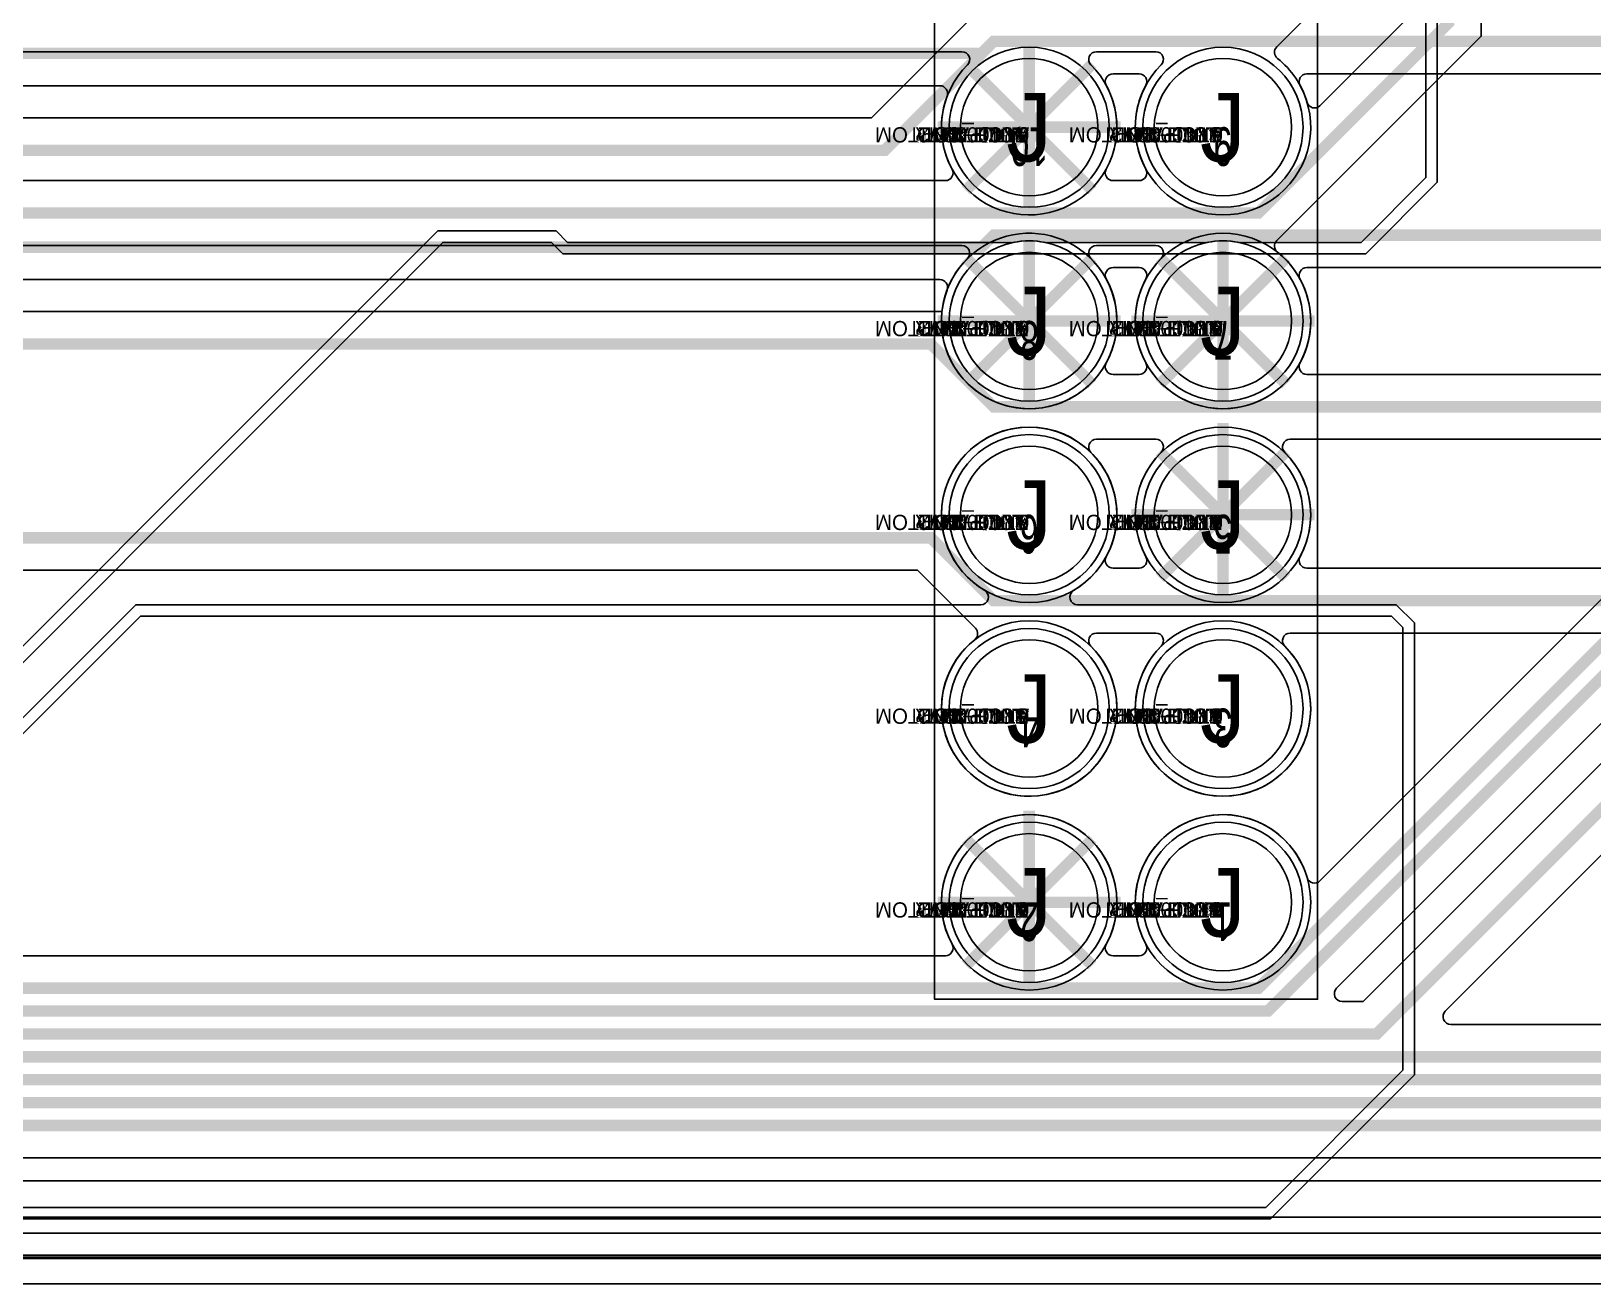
# Model space of a CAD drawing. Extents: x 0 to 323, y 0 to 320.
# Drawn here: x 146.92 to 167.39, y 0 to 16.42 of the extents above; entities that cross this region are included whole.
import ezdxf
from ezdxf.enums import TextEntityAlignment as Align

# ---------------------------------------------------------------- set-up
doc = ezdxf.new("R2010")
doc.units = 0
doc.header["$MEASUREMENT"] = 0
doc.layers.get('0').update_dxf_attribs({"linetype": 'CONTINUOUS'})
for name, color, linetype in [('BOARD_GEOMETRY_OUTLINE', 1, 'CONTINUOUS'), ('CDN_FIGURES', 7, 'CONTINUOUS'), ('ETCH_BOTTOM', 7, 'CONTINUOUS'), ('ETCH_GND', 3, 'CONTINUOUS'), ('ETCH_INT1', 4, 'CONTINUOUS'), ('ETCH_INT2', 5, 'CONTINUOUS'), ('ETCH_PWR', 6, 'CONTINUOUS'), ('ETCH_TOP', 2, 'CONTINUOUS'), ('MANUFACTURING_NCLEGEND-1-6', 8, 'CONTINUOUS'), ('PACKAGE_GEOMETRY_ASSEMBLY_TOP', 11, 'CONTINUOUS'), ('PACKAGE_GEOMETRY_PIN_NUMBER', 9, 'CONTINUOUS')]:
    doc.layers.add(name, color=color, linetype=linetype)

# ---------------------------------------------------------------- blocks, each defined once
blk = doc.blocks.new('PAD_INFO')
for tag in ['SHAPE_TYPE', 'PAD_HEIGHT', 'PAD_LAYER', 'PAD_TYPE', 'PAD_WIDTH']:
    blk.add_attdef(tag, (0, 0), '', height=0.2)
at = {"flags": 2}
blk.add_attdef('CDN_TYPE', (0, 0), '', height=0.2, dxfattribs=at)
blk = doc.blocks.new('DRILL_INFO')
at = {"flags": 2}
blk.add_attdef('CDN_TYPE', (0, 0), '', height=0.2, dxfattribs=at)
for tag in ['FSHAPE', 'FCHAR', 'DRILL_HEIGHT', 'DIAMETER', 'PLATED', 'DRILL_WIDTH']:
    blk.add_attdef(tag, (0, 0), '', height=0.2)
blk = doc.blocks.new('CR1800X1200TH')
at = {"layer": 'ETCH_BOTTOM'}
blk.add_circle((0, 0), 0.9, dxfattribs=at)
at = {"layer": 'ETCH_GND'}
blk.add_circle((0, 0), 0.9, dxfattribs=at)
at = {"layer": 'ETCH_INT1'}
blk.add_circle((0, 0), 0.9, dxfattribs=at)
at = {"layer": 'ETCH_INT2'}
blk.add_circle((0, 0), 0.9, dxfattribs=at)
at = {"layer": 'ETCH_PWR'}
blk.add_circle((0, 0), 0.9, dxfattribs=at)
at = {"layer": 'ETCH_TOP'}
blk.add_circle((0, 0), 0.9, dxfattribs=at)
ref = blk.add_blockref('PAD_INFO', (0, 0))
ref.add_attrib('PAD_LAYER', 'ETCH_TOP', (0, 0), dxfattribs={"height": 0.2})
ref.add_attrib('SHAPE_TYPE', 'NULL', (0, 0), dxfattribs={"height": 0.2})
ref.add_attrib('PAD_TYPE', 'ANTIPAD', (0, 0), dxfattribs={"height": 0.2})
ref.add_attrib('PAD_WIDTH', '0.000000', (0, 0), dxfattribs={"height": 0.2})
ref.add_attrib('PAD_HEIGHT', '0.000000', (0, 0), dxfattribs={"height": 0.2})
ref = blk.add_blockref('PAD_INFO', (0, 0))
ref.add_attrib('PAD_LAYER', 'ETCH_GND', (0, 0), dxfattribs={"height": 0.2})
ref.add_attrib('SHAPE_TYPE', 'NULL', (0, 0), dxfattribs={"height": 0.2})
ref.add_attrib('PAD_TYPE', 'ANTIPAD', (0, 0), dxfattribs={"height": 0.2})
ref.add_attrib('PAD_WIDTH', '0.000000', (0, 0), dxfattribs={"height": 0.2})
ref.add_attrib('PAD_HEIGHT', '0.000000', (0, 0), dxfattribs={"height": 0.2})
ref = blk.add_blockref('PAD_INFO', (0, 0))
ref.add_attrib('PAD_LAYER', 'ETCH_INT1', (0, 0), dxfattribs={"height": 0.2})
ref.add_attrib('SHAPE_TYPE', 'NULL', (0, 0), dxfattribs={"height": 0.2})
ref.add_attrib('PAD_TYPE', 'ANTIPAD', (0, 0), dxfattribs={"height": 0.2})
ref.add_attrib('PAD_WIDTH', '0.000000', (0, 0), dxfattribs={"height": 0.2})
ref.add_attrib('PAD_HEIGHT', '0.000000', (0, 0), dxfattribs={"height": 0.2})
ref = blk.add_blockref('PAD_INFO', (0, 0))
ref.add_attrib('PAD_LAYER', 'ETCH_INT2', (0, 0), dxfattribs={"height": 0.2})
ref.add_attrib('SHAPE_TYPE', 'NULL', (0, 0), dxfattribs={"height": 0.2})
ref.add_attrib('PAD_TYPE', 'ANTIPAD', (0, 0), dxfattribs={"height": 0.2})
ref.add_attrib('PAD_WIDTH', '0.000000', (0, 0), dxfattribs={"height": 0.2})
ref.add_attrib('PAD_HEIGHT', '0.000000', (0, 0), dxfattribs={"height": 0.2})
ref = blk.add_blockref('PAD_INFO', (0, 0))
ref.add_attrib('PAD_LAYER', 'ETCH_PWR', (0, 0), dxfattribs={"height": 0.2})
ref.add_attrib('SHAPE_TYPE', 'NULL', (0, 0), dxfattribs={"height": 0.2})
ref.add_attrib('PAD_TYPE', 'ANTIPAD', (0, 0), dxfattribs={"height": 0.2})
ref.add_attrib('PAD_WIDTH', '0.000000', (0, 0), dxfattribs={"height": 0.2})
ref.add_attrib('PAD_HEIGHT', '0.000000', (0, 0), dxfattribs={"height": 0.2})
ref = blk.add_blockref('PAD_INFO', (0, 0))
ref.add_attrib('PAD_LAYER', 'ETCH_BOTTOM', (0, 0), dxfattribs={"height": 0.2})
ref.add_attrib('SHAPE_TYPE', 'NULL', (0, 0), dxfattribs={"height": 0.2})
ref.add_attrib('PAD_TYPE', 'ANTIPAD', (0, 0), dxfattribs={"height": 0.2})
ref.add_attrib('PAD_WIDTH', '0.000000', (0, 0), dxfattribs={"height": 0.2})
ref.add_attrib('PAD_HEIGHT', '0.000000', (0, 0), dxfattribs={"height": 0.2})
ref = blk.add_blockref('DRILL_INFO', (0, 0))
ref.add_attrib('DIAMETER', '1.200000', (0, 0), dxfattribs={"height": 0.2})
ref.add_attrib('PLATED', 'PLATED', (0, 0), dxfattribs={"height": 0.2})
ref.add_attrib('FSHAPE', 'CIRCLE', (0, 0), dxfattribs={"height": 0.2})
ref.add_attrib('FCHAR', 'J', (0, 0), dxfattribs={"height": 0.2})
ref.add_attrib('DRILL_WIDTH', '1.800000', (0, 0), dxfattribs={"height": 0.2})
ref.add_attrib('DRILL_HEIGHT', '1.800000', (0, 0), dxfattribs={"height": 0.2})
ref = blk.add_blockref('PAD_INFO', (0, 0))
ref.add_attrib('PAD_LAYER', 'ETCH_TOP', (0, 0), dxfattribs={"height": 0.2})
ref.add_attrib('SHAPE_TYPE', 'NULL', (0, 0), dxfattribs={"height": 0.2})
ref.add_attrib('PAD_TYPE', 'THERMAL', (0, 0), dxfattribs={"height": 0.2})
ref.add_attrib('PAD_WIDTH', '0.000000', (0, 0), dxfattribs={"height": 0.2})
ref.add_attrib('PAD_HEIGHT', '0.000000', (0, 0), dxfattribs={"height": 0.2})
ref = blk.add_blockref('PAD_INFO', (0, 0))
ref.add_attrib('PAD_LAYER', 'ETCH_GND', (0, 0), dxfattribs={"height": 0.2})
ref.add_attrib('SHAPE_TYPE', 'NULL', (0, 0), dxfattribs={"height": 0.2})
ref.add_attrib('PAD_TYPE', 'THERMAL', (0, 0), dxfattribs={"height": 0.2})
ref.add_attrib('PAD_WIDTH', '0.000000', (0, 0), dxfattribs={"height": 0.2})
ref.add_attrib('PAD_HEIGHT', '0.000000', (0, 0), dxfattribs={"height": 0.2})
ref = blk.add_blockref('PAD_INFO', (0, 0))
ref.add_attrib('PAD_LAYER', 'ETCH_INT1', (0, 0), dxfattribs={"height": 0.2})
ref.add_attrib('SHAPE_TYPE', 'NULL', (0, 0), dxfattribs={"height": 0.2})
ref.add_attrib('PAD_TYPE', 'THERMAL', (0, 0), dxfattribs={"height": 0.2})
ref.add_attrib('PAD_WIDTH', '0.000000', (0, 0), dxfattribs={"height": 0.2})
ref.add_attrib('PAD_HEIGHT', '0.000000', (0, 0), dxfattribs={"height": 0.2})
ref = blk.add_blockref('PAD_INFO', (0, 0))
ref.add_attrib('PAD_LAYER', 'ETCH_INT2', (0, 0), dxfattribs={"height": 0.2})
ref.add_attrib('SHAPE_TYPE', 'NULL', (0, 0), dxfattribs={"height": 0.2})
ref.add_attrib('PAD_TYPE', 'THERMAL', (0, 0), dxfattribs={"height": 0.2})
ref.add_attrib('PAD_WIDTH', '0.000000', (0, 0), dxfattribs={"height": 0.2})
ref.add_attrib('PAD_HEIGHT', '0.000000', (0, 0), dxfattribs={"height": 0.2})
ref = blk.add_blockref('PAD_INFO', (0, 0))
ref.add_attrib('PAD_LAYER', 'ETCH_PWR', (0, 0), dxfattribs={"height": 0.2})
ref.add_attrib('SHAPE_TYPE', 'NULL', (0, 0), dxfattribs={"height": 0.2})
ref.add_attrib('PAD_TYPE', 'THERMAL', (0, 0), dxfattribs={"height": 0.2})
ref.add_attrib('PAD_WIDTH', '0.000000', (0, 0), dxfattribs={"height": 0.2})
ref.add_attrib('PAD_HEIGHT', '0.000000', (0, 0), dxfattribs={"height": 0.2})
ref = blk.add_blockref('PAD_INFO', (0, 0))
ref.add_attrib('PAD_LAYER', 'ETCH_BOTTOM', (0, 0), dxfattribs={"height": 0.2})
ref.add_attrib('SHAPE_TYPE', 'NULL', (0, 0), dxfattribs={"height": 0.2})
ref.add_attrib('PAD_TYPE', 'THERMAL', (0, 0), dxfattribs={"height": 0.2})
ref.add_attrib('PAD_WIDTH', '0.000000', (0, 0), dxfattribs={"height": 0.2})
ref.add_attrib('PAD_HEIGHT', '0.000000', (0, 0), dxfattribs={"height": 0.2})
ref = blk.add_blockref('PAD_INFO', (0, 0))
ref.add_attrib('PAD_LAYER', 'ETCH_TOP', (0, 0), dxfattribs={"height": 0.2})
ref.add_attrib('SHAPE_TYPE', 'CIRCLE', (0, 0), dxfattribs={"height": 0.2})
ref.add_attrib('PAD_TYPE', 'REGULAR', (0, 0), dxfattribs={"height": 0.2})
ref.add_attrib('PAD_WIDTH', '1.800000', (0, 0), dxfattribs={"height": 0.2})
ref.add_attrib('PAD_HEIGHT', '1.800000', (0, 0), dxfattribs={"height": 0.2})
ref = blk.add_blockref('PAD_INFO', (0, 0))
ref.add_attrib('PAD_LAYER', 'ETCH_GND', (0, 0), dxfattribs={"height": 0.2})
ref.add_attrib('SHAPE_TYPE', 'CIRCLE', (0, 0), dxfattribs={"height": 0.2})
ref.add_attrib('PAD_TYPE', 'REGULAR', (0, 0), dxfattribs={"height": 0.2})
ref.add_attrib('PAD_WIDTH', '1.800000', (0, 0), dxfattribs={"height": 0.2})
ref.add_attrib('PAD_HEIGHT', '1.800000', (0, 0), dxfattribs={"height": 0.2})
ref = blk.add_blockref('PAD_INFO', (0, 0))
ref.add_attrib('PAD_LAYER', 'ETCH_INT1', (0, 0), dxfattribs={"height": 0.2})
ref.add_attrib('SHAPE_TYPE', 'CIRCLE', (0, 0), dxfattribs={"height": 0.2})
ref.add_attrib('PAD_TYPE', 'REGULAR', (0, 0), dxfattribs={"height": 0.2})
ref.add_attrib('PAD_WIDTH', '1.800000', (0, 0), dxfattribs={"height": 0.2})
ref.add_attrib('PAD_HEIGHT', '1.800000', (0, 0), dxfattribs={"height": 0.2})
ref = blk.add_blockref('PAD_INFO', (0, 0))
ref.add_attrib('PAD_LAYER', 'ETCH_INT2', (0, 0), dxfattribs={"height": 0.2})
ref.add_attrib('SHAPE_TYPE', 'CIRCLE', (0, 0), dxfattribs={"height": 0.2})
ref.add_attrib('PAD_TYPE', 'REGULAR', (0, 0), dxfattribs={"height": 0.2})
ref.add_attrib('PAD_WIDTH', '1.800000', (0, 0), dxfattribs={"height": 0.2})
ref.add_attrib('PAD_HEIGHT', '1.800000', (0, 0), dxfattribs={"height": 0.2})
ref = blk.add_blockref('PAD_INFO', (0, 0))
ref.add_attrib('PAD_LAYER', 'ETCH_PWR', (0, 0), dxfattribs={"height": 0.2})
ref.add_attrib('SHAPE_TYPE', 'CIRCLE', (0, 0), dxfattribs={"height": 0.2})
ref.add_attrib('PAD_TYPE', 'REGULAR', (0, 0), dxfattribs={"height": 0.2})
ref.add_attrib('PAD_WIDTH', '1.800000', (0, 0), dxfattribs={"height": 0.2})
ref.add_attrib('PAD_HEIGHT', '1.800000', (0, 0), dxfattribs={"height": 0.2})
ref = blk.add_blockref('PAD_INFO', (0, 0))
ref.add_attrib('PAD_LAYER', 'ETCH_BOTTOM', (0, 0), dxfattribs={"height": 0.2})
ref.add_attrib('SHAPE_TYPE', 'CIRCLE', (0, 0), dxfattribs={"height": 0.2})
ref.add_attrib('PAD_TYPE', 'REGULAR', (0, 0), dxfattribs={"height": 0.2})
ref.add_attrib('PAD_WIDTH', '1.800000', (0, 0), dxfattribs={"height": 0.2})
ref.add_attrib('PAD_HEIGHT', '1.800000', (0, 0), dxfattribs={"height": 0.2})
for tag in ['CDN_TYPE', 'PIN']:
    blk.add_attdef(tag, (0, 0), '', height=0.2)
at = {"flags": 2}
for tag in ['PSTKNAME', 'BBV']:
    blk.add_attdef(tag, (0, 0), '', height=0.2, dxfattribs=at)
blk = doc.blocks.new('F562')
at = {"layer": 'PACKAGE_GEOMETRY_ASSEMBLY_TOP'}
blk.add_lwpolyline([(-1.24, -49.53), (3.78, -49.53), (3.78, 1.27), (-1.24, 1.27)], close=True, dxfattribs=at)
at = {"layer": 'ETCH_TOP'}
ref = blk.add_blockref('CR1800X1200TH', (0, 0), dxfattribs=at)
ref.add_attrib('CDN_TYPE', 'PIN', (0, 0), dxfattribs={"height": 0.2})
ref.add_attrib('PIN', '1', (0, 0), dxfattribs={"height": 0.2})
ref = blk.add_blockref('CR1800X1200TH', (2.54, 0), dxfattribs=at)
ref.add_attrib('CDN_TYPE', 'PIN', (0, 0), dxfattribs={"height": 0.2})
ref.add_attrib('PIN', '2', (0, 0), dxfattribs={"height": 0.2})
ref = blk.add_blockref('CR1800X1200TH', (0, -48.26), dxfattribs=at)
ref.add_attrib('CDN_TYPE', 'PIN', (0, 0), dxfattribs={"height": 0.2})
ref.add_attrib('PIN', '39', (0, 0), dxfattribs={"height": 0.2})
ref = blk.add_blockref('CR1800X1200TH', (0, -45.72), dxfattribs=at)
ref.add_attrib('CDN_TYPE', 'PIN', (0, 0), dxfattribs={"height": 0.2})
ref.add_attrib('PIN', '37', (0, 0), dxfattribs={"height": 0.2})
ref = blk.add_blockref('CR1800X1200TH', (0, -43.18), dxfattribs=at)
ref.add_attrib('CDN_TYPE', 'PIN', (0, 0), dxfattribs={"height": 0.2})
ref.add_attrib('PIN', '35', (0, 0), dxfattribs={"height": 0.2})
ref = blk.add_blockref('CR1800X1200TH', (0, -40.64), dxfattribs=at)
ref.add_attrib('CDN_TYPE', 'PIN', (0, 0), dxfattribs={"height": 0.2})
ref.add_attrib('PIN', '33', (0, 0), dxfattribs={"height": 0.2})
ref = blk.add_blockref('CR1800X1200TH', (0, -38.1), dxfattribs=at)
ref.add_attrib('CDN_TYPE', 'PIN', (0, 0), dxfattribs={"height": 0.2})
ref.add_attrib('PIN', '31', (0, 0), dxfattribs={"height": 0.2})
ref = blk.add_blockref('CR1800X1200TH', (0, -35.56), dxfattribs=at)
ref.add_attrib('CDN_TYPE', 'PIN', (0, 0), dxfattribs={"height": 0.2})
ref.add_attrib('PIN', '29', (0, 0), dxfattribs={"height": 0.2})
ref = blk.add_blockref('CR1800X1200TH', (0, -33.02), dxfattribs=at)
ref.add_attrib('CDN_TYPE', 'PIN', (0, 0), dxfattribs={"height": 0.2})
ref.add_attrib('PIN', '27', (0, 0), dxfattribs={"height": 0.2})
ref = blk.add_blockref('CR1800X1200TH', (0, -30.48), dxfattribs=at)
ref.add_attrib('CDN_TYPE', 'PIN', (0, 0), dxfattribs={"height": 0.2})
ref.add_attrib('PIN', '25', (0, 0), dxfattribs={"height": 0.2})
ref = blk.add_blockref('CR1800X1200TH', (0, -27.94), dxfattribs=at)
ref.add_attrib('CDN_TYPE', 'PIN', (0, 0), dxfattribs={"height": 0.2})
ref.add_attrib('PIN', '23', (0, 0), dxfattribs={"height": 0.2})
ref = blk.add_blockref('CR1800X1200TH', (0, -25.4), dxfattribs=at)
ref.add_attrib('CDN_TYPE', 'PIN', (0, 0), dxfattribs={"height": 0.2})
ref.add_attrib('PIN', '21', (0, 0), dxfattribs={"height": 0.2})
ref = blk.add_blockref('CR1800X1200TH', (0, -22.86), dxfattribs=at)
ref.add_attrib('CDN_TYPE', 'PIN', (0, 0), dxfattribs={"height": 0.2})
ref.add_attrib('PIN', '19', (0, 0), dxfattribs={"height": 0.2})
ref = blk.add_blockref('CR1800X1200TH', (0, -15.24), dxfattribs=at)
ref.add_attrib('CDN_TYPE', 'PIN', (0, 0), dxfattribs={"height": 0.2})
ref.add_attrib('PIN', '13', (0, 0), dxfattribs={"height": 0.2})
ref = blk.add_blockref('CR1800X1200TH', (0, -10.16), dxfattribs=at)
ref.add_attrib('CDN_TYPE', 'PIN', (0, 0), dxfattribs={"height": 0.2})
ref.add_attrib('PIN', '9', (0, 0), dxfattribs={"height": 0.2})
ref = blk.add_blockref('CR1800X1200TH', (0, -2.54), dxfattribs=at)
ref.add_attrib('CDN_TYPE', 'PIN', (0, 0), dxfattribs={"height": 0.2})
ref.add_attrib('PIN', '3', (0, 0), dxfattribs={"height": 0.2})
ref = blk.add_blockref('CR1800X1200TH', (0, -20.32), dxfattribs=at)
ref.add_attrib('CDN_TYPE', 'PIN', (0, 0), dxfattribs={"height": 0.2})
ref.add_attrib('PIN', '17', (0, 0), dxfattribs={"height": 0.2})
ref = blk.add_blockref('CR1800X1200TH', (0, -17.78), dxfattribs=at)
ref.add_attrib('CDN_TYPE', 'PIN', (0, 0), dxfattribs={"height": 0.2})
ref.add_attrib('PIN', '15', (0, 0), dxfattribs={"height": 0.2})
ref = blk.add_blockref('CR1800X1200TH', (0, -12.7), dxfattribs=at)
ref.add_attrib('CDN_TYPE', 'PIN', (0, 0), dxfattribs={"height": 0.2})
ref.add_attrib('PIN', '11', (0, 0), dxfattribs={"height": 0.2})
ref = blk.add_blockref('CR1800X1200TH', (0, -7.62), dxfattribs=at)
ref.add_attrib('CDN_TYPE', 'PIN', (0, 0), dxfattribs={"height": 0.2})
ref.add_attrib('PIN', '7', (0, 0), dxfattribs={"height": 0.2})
ref = blk.add_blockref('CR1800X1200TH', (0, -5.08), dxfattribs=at)
ref.add_attrib('CDN_TYPE', 'PIN', (0, 0), dxfattribs={"height": 0.2})
ref.add_attrib('PIN', '5', (0, 0), dxfattribs={"height": 0.2})
ref = blk.add_blockref('CR1800X1200TH', (2.54, -48.26), dxfattribs=at)
ref.add_attrib('CDN_TYPE', 'PIN', (0, 0), dxfattribs={"height": 0.2})
ref.add_attrib('PIN', '40', (0, 0), dxfattribs={"height": 0.2})
ref = blk.add_blockref('CR1800X1200TH', (2.54, -2.54), dxfattribs=at)
ref.add_attrib('CDN_TYPE', 'PIN', (0, 0), dxfattribs={"height": 0.2})
ref.add_attrib('PIN', '4', (0, 0), dxfattribs={"height": 0.2})
ref = blk.add_blockref('CR1800X1200TH', (2.54, -45.72), dxfattribs=at)
ref.add_attrib('CDN_TYPE', 'PIN', (0, 0), dxfattribs={"height": 0.2})
ref.add_attrib('PIN', '38', (0, 0), dxfattribs={"height": 0.2})
ref = blk.add_blockref('CR1800X1200TH', (2.54, -43.18), dxfattribs=at)
ref.add_attrib('CDN_TYPE', 'PIN', (0, 0), dxfattribs={"height": 0.2})
ref.add_attrib('PIN', '36', (0, 0), dxfattribs={"height": 0.2})
ref = blk.add_blockref('CR1800X1200TH', (2.54, -40.64), dxfattribs=at)
ref.add_attrib('CDN_TYPE', 'PIN', (0, 0), dxfattribs={"height": 0.2})
ref.add_attrib('PIN', '34', (0, 0), dxfattribs={"height": 0.2})
ref = blk.add_blockref('CR1800X1200TH', (2.54, -38.1), dxfattribs=at)
ref.add_attrib('CDN_TYPE', 'PIN', (0, 0), dxfattribs={"height": 0.2})
ref.add_attrib('PIN', '32', (0, 0), dxfattribs={"height": 0.2})
ref = blk.add_blockref('CR1800X1200TH', (2.54, -35.56), dxfattribs=at)
ref.add_attrib('CDN_TYPE', 'PIN', (0, 0), dxfattribs={"height": 0.2})
ref.add_attrib('PIN', '30', (0, 0), dxfattribs={"height": 0.2})
ref = blk.add_blockref('CR1800X1200TH', (2.54, -7.62), dxfattribs=at)
ref.add_attrib('CDN_TYPE', 'PIN', (0, 0), dxfattribs={"height": 0.2})
ref.add_attrib('PIN', '8', (0, 0), dxfattribs={"height": 0.2})
ref = blk.add_blockref('CR1800X1200TH', (2.54, -33.02), dxfattribs=at)
ref.add_attrib('CDN_TYPE', 'PIN', (0, 0), dxfattribs={"height": 0.2})
ref.add_attrib('PIN', '28', (0, 0), dxfattribs={"height": 0.2})
ref = blk.add_blockref('CR1800X1200TH', (2.54, -30.48), dxfattribs=at)
ref.add_attrib('CDN_TYPE', 'PIN', (0, 0), dxfattribs={"height": 0.2})
ref.add_attrib('PIN', '26', (0, 0), dxfattribs={"height": 0.2})
ref = blk.add_blockref('CR1800X1200TH', (2.54, -27.94), dxfattribs=at)
ref.add_attrib('CDN_TYPE', 'PIN', (0, 0), dxfattribs={"height": 0.2})
ref.add_attrib('PIN', '24', (0, 0), dxfattribs={"height": 0.2})
ref = blk.add_blockref('CR1800X1200TH', (2.54, -25.4), dxfattribs=at)
ref.add_attrib('CDN_TYPE', 'PIN', (0, 0), dxfattribs={"height": 0.2})
ref.add_attrib('PIN', '22', (0, 0), dxfattribs={"height": 0.2})
ref = blk.add_blockref('CR1800X1200TH', (2.54, -22.86), dxfattribs=at)
ref.add_attrib('CDN_TYPE', 'PIN', (0, 0), dxfattribs={"height": 0.2})
ref.add_attrib('PIN', '20', (0, 0), dxfattribs={"height": 0.2})
ref = blk.add_blockref('CR1800X1200TH', (2.54, -5.08), dxfattribs=at)
ref.add_attrib('CDN_TYPE', 'PIN', (0, 0), dxfattribs={"height": 0.2})
ref.add_attrib('PIN', '6', (0, 0), dxfattribs={"height": 0.2})
ref = blk.add_blockref('CR1800X1200TH', (2.54, -20.32), dxfattribs=at)
ref.add_attrib('CDN_TYPE', 'PIN', (0, 0), dxfattribs={"height": 0.2})
ref.add_attrib('PIN', '18', (0, 0), dxfattribs={"height": 0.2})
ref = blk.add_blockref('CR1800X1200TH', (2.54, -17.78), dxfattribs=at)
ref.add_attrib('CDN_TYPE', 'PIN', (0, 0), dxfattribs={"height": 0.2})
ref.add_attrib('PIN', '16', (0, 0), dxfattribs={"height": 0.2})
ref = blk.add_blockref('CR1800X1200TH', (2.54, -12.7), dxfattribs=at)
ref.add_attrib('CDN_TYPE', 'PIN', (0, 0), dxfattribs={"height": 0.2})
ref.add_attrib('PIN', '12', (0, 0), dxfattribs={"height": 0.2})
ref = blk.add_blockref('CR1800X1200TH', (2.54, -10.16), dxfattribs=at)
ref.add_attrib('CDN_TYPE', 'PIN', (0, 0), dxfattribs={"height": 0.2})
ref.add_attrib('PIN', '10', (0, 0), dxfattribs={"height": 0.2})
ref = blk.add_blockref('CR1800X1200TH', (2.54, -15.24), dxfattribs=at)
ref.add_attrib('CDN_TYPE', 'PIN', (0, 0), dxfattribs={"height": 0.2})
ref.add_attrib('PIN', '14', (0, 0), dxfattribs={"height": 0.2})
at = {"flags": 2}
for tag in ['SYMBOL_TYPE', 'CDN_TYPE', 'REFDES']:
    blk.add_attdef(tag, (0, 0), '', height=0.2, dxfattribs=at)
blk = doc.blocks.new('FIGURE_CIRCLE')
at = {"layer": 'CDN_FIGURES'}
blk.add_circle((0, 0), 0.5, dxfattribs=at)

msp = doc.modelspace()

# ---------------------------------------------------------------- linework, layer by layer
at = {"layer": 'BOARD_GEOMETRY_OUTLINE'}
msp.add_lwpolyline([(0, 116.6), (0, 118.2), (190.2, 118.2), (190.2, 0), (0, 0), (0, 118.2)], dxfattribs=at)
at = {"layer": 'ETCH_BOTTOM'}
msp.add_lwpolyline([(0.135, 0.375), (0.135, 117.746), (189.669, 117.746), (189.669, 0.375)], close=True, dxfattribs=at)
for points, format in [([(178.77, 22.57, 0.15, 0.15, 0), (177.33, 21.13, 0.15, 0.15, 0), (177.33, 19.574, 0.15, 0.15, 0), (176.686, 18.93, 0.15, 0.15, 0), (175.13, 18.93, 0.15, 0.15, 0), (169.945, 13.745, 0.15, 0.15, 0), (159.534, 13.745, 0.15, 0.15, 0), (159.377, 13.588, 0.15, 0.15, 0), (123.416, 13.588, 0.15, 0.15, 0)], "xyseb"), ([(123.469, 14.858, 0.15, 0.15, 0), (158.107, 14.858, 0.15, 0.15, 0), (159.534, 16.285, 0.15, 0.15, 0), (170.505, 16.285, 0.15, 0.15, 0), (173.918, 19.698, 0.15, 0.15, 0), (175.899, 19.698, 0.15, 0.15, 0), (176.23, 20.03, 0.15, 0.15, 0)], "xyseb"), ([(123.893, 15.283), (157.931, 15.283), (159.295, 16.647, 0.448395), (159.286, 16.798, -2.634574), (160.81, 16.884, 0.669693), (160.881, 16.71), (161.659, 16.71, 0.669693), (161.73, 16.884, -2.427924), (163.35, 16.884, 0.669693), (163.421, 16.71), (170.329, 16.71)], "xyb"), ([(170.121, 13.32), (163.639, 13.32, 0.569164), (163.55, 13.17, -1.683132), (161.53, 13.17, 0.569164), (161.441, 13.32), (161.099, 13.32, 0.569164), (161.01, 13.17), (161.01, 13.17, -1.558011), (158.924, 13.026, 0.524391), (158.829, 13.163), (123.84, 13.163)], "xyb"), ([(158.799, 12.62, 0.15, 0.15, 0), (160, 12.62, 0.15, 0.15, 0)], "xyseb"), ([(160, 12.62, 0.15, 0.15, 0), (161.201, 12.62, 0.15, 0.15, 0)], "xyseb"), ([(160, 11.419, 0.15, 0.15, 0), (160, 12.62, 0.15, 0.15, 0)], "xyseb"), ([(161.339, 12.62, 0.15, 0.15, 0), (162.54, 12.62, 0.15, 0.15, 0)], "xyseb"), ([(162.54, 12.62, 0.15, 0.15, 0), (163.741, 12.62, 0.15, 0.15, 0)], "xyseb"), ([(162.54, 11.419, 0.15, 0.15, 0), (162.54, 12.62, 0.15, 0.15, 0)], "xyseb"), ([(162.54, 10.08, 0.15, 0.15, 0), (162.54, 11.281, 0.15, 0.15, 0)], "xyseb"), ([(161.339, 10.08, 0.15, 0.15, 0), (162.54, 10.08, 0.15, 0.15, 0)], "xyseb"), ([(162.54, 10.08, 0.15, 0.15, 0), (163.741, 10.08, 0.15, 0.15, 0)], "xyseb"), ([(162.54, 8.879, 0.15, 0.15, 0), (162.54, 10.08, 0.15, 0.15, 0)], "xyseb"), ([(160, 5, 0.15, 0.15, 0), (160, 6.201, 0.15, 0.15, 0)], "xyseb"), ([(158.799, 5, 0.15, 0.15, 0), (160, 5, 0.15, 0.15, 0)], "xyseb"), ([(160, 5, 0.15, 0.15, 0), (161.201, 5, 0.15, 0.15, 0)], "xyseb"), ([(160, 3.799, 0.15, 0.15, 0), (160, 5, 0.15, 0.15, 0)], "xyseb")]:
    msp.add_lwpolyline(points, format=format, dxfattribs=at)
for points in [[(160, 11.23, 1), (160, 8.93, 1)], [(162.54, 11.23, 1), (162.54, 8.93, 1)], [(160, 8.69, 1), (160, 6.39, 1)], [(162.54, 8.69, 1), (162.54, 6.39, 1)], [(160, 6.15, 1), (160, 3.85, 1)], [(162.54, 6.15, 1), (162.54, 3.85, 1)]]:
    msp.add_lwpolyline(points, format="xyb", close=True, dxfattribs=at)
at = {"layer": 'ETCH_GND'}
msp.add_lwpolyline([(189.5, 0.35), (0.1, 0.35), (0.1, 117.55), (189.5, 117.55)], close=True, dxfattribs=at)
for points in [[(161.05, 15.16, 1), (158.95, 15.16, 1)], [(163.59, 15.16, 1), (161.49, 15.16, 1)], [(161.05, 12.62, 1), (158.95, 12.62, 1)], [(163.59, 12.62, 1), (161.49, 12.62, 1)], [(161.05, 10.08, 1), (158.95, 10.08, 1)], [(163.59, 10.08, 1), (161.49, 10.08, 1)], [(161.05, 7.54, 1), (158.95, 7.54, 1)], [(163.59, 7.54, 1), (161.49, 7.54, 1)], [(161.05, 5, 1), (158.95, 5, 1)], [(163.59, 5, 1), (161.49, 5, 1)]]:
    msp.add_lwpolyline(points, format="xyb", close=True, dxfattribs=at)
for points in [[(160, 15.16, 0.15, 0.15, 0), (160, 16.261, 0.15, 0.15, 0)], [(159.171, 15.989, 0.15, 0.15, 0), (160, 15.16, 0.15, 0.15, 0)], [(160, 15.16, 0.15, 0.15, 0), (160.829, 15.989, 0.15, 0.15, 0)], [(158.899, 15.16, 0.15, 0.15, 0), (160, 15.16, 0.15, 0.15, 0)], [(159.171, 14.331, 0.15, 0.15, 0), (160, 15.16, 0.15, 0.15, 0)], [(160, 15.16, 0.15, 0.15, 0), (160.829, 14.331, 0.15, 0.15, 0)], [(160, 15.16, 0.15, 0.15, 0), (161.101, 15.16, 0.15, 0.15, 0)], [(160, 14.059, 0.15, 0.15, 0), (160, 15.16, 0.15, 0.15, 0)], [(160, 12.62, 0.15, 0.15, 0), (160, 13.721, 0.15, 0.15, 0)], [(162.54, 12.62, 0.15, 0.15, 0), (162.54, 13.721, 0.15, 0.15, 0)], [(159.171, 13.449, 0.15, 0.15, 0), (160, 12.62, 0.15, 0.15, 0)], [(160, 12.62, 0.15, 0.15, 0), (160.829, 13.449, 0.15, 0.15, 0)], [(161.711, 13.449, 0.15, 0.15, 0), (162.54, 12.62, 0.15, 0.15, 0)], [(162.54, 12.62, 0.15, 0.15, 0), (163.369, 13.449, 0.15, 0.15, 0)], [(158.899, 12.62, 0.15, 0.15, 0), (160, 12.62, 0.15, 0.15, 0)], [(159.171, 11.791, 0.15, 0.15, 0), (160, 12.62, 0.15, 0.15, 0)], [(160, 12.62, 0.15, 0.15, 0), (160.829, 11.791, 0.15, 0.15, 0)], [(160, 12.62, 0.15, 0.15, 0), (161.101, 12.62, 0.15, 0.15, 0)], [(160, 11.519, 0.15, 0.15, 0), (160, 12.62, 0.15, 0.15, 0)], [(161.439, 12.62, 0.15, 0.15, 0), (162.54, 12.62, 0.15, 0.15, 0)], [(161.711, 11.791, 0.15, 0.15, 0), (162.54, 12.62, 0.15, 0.15, 0)], [(162.54, 12.62, 0.15, 0.15, 0), (163.369, 11.791, 0.15, 0.15, 0)], [(162.54, 12.62, 0.15, 0.15, 0), (163.641, 12.62, 0.15, 0.15, 0)], [(162.54, 11.519, 0.15, 0.15, 0), (162.54, 12.62, 0.15, 0.15, 0)], [(162.54, 10.08, 0.15, 0.15, 0), (162.54, 11.181, 0.15, 0.15, 0)], [(161.711, 10.909, 0.15, 0.15, 0), (162.54, 10.08, 0.15, 0.15, 0)], [(162.54, 10.08, 0.15, 0.15, 0), (163.369, 10.909, 0.15, 0.15, 0)], [(161.439, 10.08, 0.15, 0.15, 0), (162.54, 10.08, 0.15, 0.15, 0)], [(161.711, 9.251, 0.15, 0.15, 0), (162.54, 10.08, 0.15, 0.15, 0)], [(162.54, 10.08, 0.15, 0.15, 0), (163.369, 9.251, 0.15, 0.15, 0)], [(162.54, 10.08, 0.15, 0.15, 0), (163.641, 10.08, 0.15, 0.15, 0)], [(162.54, 8.979, 0.15, 0.15, 0), (162.54, 10.08, 0.15, 0.15, 0)], [(160, 5, 0.15, 0.15, 0), (160, 6.101, 0.15, 0.15, 0)], [(159.171, 5.829, 0.15, 0.15, 0), (160, 5, 0.15, 0.15, 0)], [(160, 5, 0.15, 0.15, 0), (160.829, 5.829, 0.15, 0.15, 0)], [(158.899, 5, 0.15, 0.15, 0), (160, 5, 0.15, 0.15, 0)], [(159.171, 4.171, 0.15, 0.15, 0), (160, 5, 0.15, 0.15, 0)], [(160, 5, 0.15, 0.15, 0), (160.829, 4.171, 0.15, 0.15, 0)], [(160, 5, 0.15, 0.15, 0), (161.101, 5, 0.15, 0.15, 0)], [(160, 3.899, 0.15, 0.15, 0), (160, 5, 0.15, 0.15, 0)]]:
    msp.add_lwpolyline(points, format="xyseb", dxfattribs=at)
at = {"layer": 'ETCH_INT1'}
msp.add_lwpolyline([(189.747, 0.331), (0.416, 0.331), (0.416, 117.577), (189.747, 117.577)], close=True, dxfattribs=at)
for points in [[(119.647, 18.75), (156.712, 18.75), (156.762, 18.7), (159.432, 18.7), (159.443, 18.706, -0.258108), (160.557, 18.706), (160.568, 18.7), (161.972, 18.7), (161.983, 18.706, -0.258108), (163.097, 18.706), (163.108, 18.7), (164.462, 18.7), (165.35, 17.812), (165.35, 14.438), (164.412, 13.5), (153.888, 13.5), (153.738, 13.65), (152.312, 13.65), (143.962, 5.3), (107.036, 5.3, 0.478266)], [(119.555, 18.6), (156.65, 18.6), (156.7, 18.55), (164.4, 18.55), (165.2, 17.75), (165.2, 14.5), (164.35, 13.65), (162.744, 13.65), (162.74, 13.651, 0.096012), (162.34, 13.651), (162.335, 13.65), (160.204, 13.65), (160.2, 13.651, 0.096012), (159.8, 13.651), (159.796, 13.65), (153.95, 13.65), (153.8, 13.8), (152.25, 13.8), (143.9, 5.45), (106.651, 5.45)], [(107.023, 4.75), (144.138, 4.75), (148.288, 8.9), (159.365, 8.9, 0.764144), (159.417, 9.089, -3.669596), (160.583, 9.089, 0.764144), (160.635, 8.9), (164.812, 8.9), (165.05, 8.662), (165.05, 2.738), (163.162, 0.85), (23.688, 0.85)]]:
    msp.add_lwpolyline(points, format="xyb", dxfattribs=at)
for points in [[(160, 16.21, 1), (160, 14.11, 1)], [(160, 6.05, 1), (160, 3.95, 1)]]:
    msp.add_lwpolyline(points, format="xyb", close=True, dxfattribs=at)
msp.add_lwpolyline([(107.94, 4.6), (144.2, 4.6), (148.35, 8.75), (164.75, 8.75), (164.9, 8.6), (164.9, 2.8), (163.1, 1), (23.75, 1)], dxfattribs=at)
at = {"layer": 'ETCH_INT2'}
msp.add_lwpolyline([(189.88, 0.665), (0.485, 0.665), (0.485, 117.596), (189.88, 117.596)], close=True, dxfattribs=at)
for points, format in [([(86.796, 53.954, 0.15, 0.15, 0), (84.691, 53.954, 0.15, 0.15, 0), (82.62, 56.025, 0.15, 0.15, 0), (81.962, 56.025, 0.15, 0.15, 0), (81.625, 55.688, 0.15, 0.15, 0), (81.625, 54.12, 0.15, 0.15, 0), (83.029, 52.716, 0.15, 0.15, 0), (84.22, 51.525, 0.15, 0.15, 0), (86.538, 51.525, 0.15, 0.15, 0), (89.075, 48.988, 0.15, 0.15, 0), (89.075, 40.513, 0.15, 0.15, 0), (91.388, 38.2, 0.15, 0.15, 0), (94.5, 38.2, 0.15, 0.15, 0), (109.356, 23.344, 0.15, 0.15, 0), (119.807, 23.344, 0.15, 0.15, 0), (129.116, 14.035, 0.15, 0.15, 0), (163.006, 14.035, 0.15, 0.15, 0), (165.5, 16.529, 0.15, 0.15, 0), (165.5, 46.963, 0.15, 0.15, 0), (185.437, 66.9, 0.15, 0.15, 0), (185.473, 66.9, 0.15, 0.15, 0), (188.045, 69.472, 0.15, 0.15, 0), (188.045, 77.185, 0.15, 0.15, 0), (184.23, 81, 0.15, 0.15, 0)], "xyseb"), ([(188.47, 77.361), (188.47, 69.296), (185.649, 66.475), (185.613, 66.475), (182.068, 62.93, 0.437934), (182.074, 62.781, -1.084587), (181.369, 62.076, 0.437934), (181.22, 62.082), (165.925, 46.787), (165.925, 16.353), (163.245, 13.673, 0.448627), (163.254, 13.522, -2.634574), (161.73, 13.437, 0.669693), (161.659, 13.61), (160.881, 13.61, 0.669693), (160.81, 13.437, -2.427924), (159.19, 13.437, 0.669693), (159.119, 13.61), (128.94, 13.61), (121.253, 21.297, 0.669963)], "xyb"), ([(187.62, 74.315), (187.62, 71.185, -0.590873), (187.464, 71.099, 0.451835), (185.592, 70.55, -0.636779), (185.408, 70.55, 4.507415), (185.408, 69.45, -0.636779), (185.592, 69.45, 0.232087), (186.484, 68.732, -0.590771), (186.533, 68.561), (185.297, 67.325), (185.261, 67.325), (165.075, 47.139), (165.075, 16.705), (163.812, 15.442, -0.569037), (163.643, 15.485, 0.154807), (163.254, 16.062, -0.448627), (163.245, 16.213), (164.725, 17.693), (164.725, 53.124), (184.655, 73.054), (184.655, 74.271)], "xyb"), ([(107.794, 9.799, 0.15, 0.15, 0), (115.518, 2.075, 0.15, 0.15, 0), (168.724, 2.075, 0.15, 0.15, 0), (180.77, 14.121, 0.15, 0.15, 0), (180.77, 47.526, 0.15, 0.15, 0), (178.886, 49.41, 0.15, 0.15, 0), (178.314, 49.41, 0.15, 0.15, 0), (177.214, 50.51, 0.15, 0.15, 0), (176.23, 50.51, 0.15, 0.15, 0)], "xyseb"), ([(107.718, 11.025, 0.15, 0.15, 0), (116.368, 2.375, 0.15, 0.15, 0), (168.599, 2.375, 0.15, 0.15, 0), (180.47, 14.246, 0.15, 0.15, 0), (180.47, 42.746, 0.15, 0.15, 0), (178.886, 44.33, 0.15, 0.15, 0), (178.314, 44.33, 0.15, 0.15, 0), (177.214, 45.43, 0.15, 0.15, 0), (176.23, 45.43, 0.15, 0.15, 0)], "xyseb"), ([(109.057, 16.105, 0.15, 0.15, 0), (114.892, 16.105, 0.15, 0.15, 0), (127.122, 3.875, 0.15, 0.15, 0), (163.006, 3.875, 0.15, 0.15, 0), (173.6, 14.469, 0.15, 0.15, 0), (173.6, 34.196, 0.15, 0.15, 0), (175.774, 36.37, 0.15, 0.15, 0), (177.33, 36.37, 0.15, 0.15, 0), (178.77, 37.81, 0.15, 0.15, 0)], "xyseb"), ([(107.718, 12.295, 0.15, 0.15, 0), (111.368, 12.295, 0.15, 0.15, 0), (120.988, 2.675, 0.15, 0.15, 0), (168.475, 2.675, 0.15, 0.15, 0), (180.17, 14.37, 0.15, 0.15, 0), (180.17, 32.886, 0.15, 0.15, 0), (178.886, 34.17, 0.15, 0.15, 0), (178.314, 34.17, 0.15, 0.15, 0), (177.214, 35.27, 0.15, 0.15, 0), (176.23, 35.27, 0.15, 0.15, 0)], "xyseb"), ([(115.068, 16.53), (127.298, 4.3), (158.901, 4.3, 0.569164), (158.99, 4.45, -1.683132), (161.01, 4.45, 0.569164), (161.099, 4.3), (161.441, 4.3, 0.569164), (161.53, 4.45, -1.111956), (163.643, 5.325, 0.569037), (163.812, 5.282), (173.175, 14.645), (173.175, 34.372)], "xyb"), ([(107.769, 13.565, 0.15, 0.15, 0), (110.522, 13.565, 0.15, 0.15, 0), (121.112, 2.975, 0.15, 0.15, 0), (168.351, 2.975, 0.15, 0.15, 0), (179.87, 14.494, 0.15, 0.15, 0), (179.87, 31.63, 0.15, 0.15, 0), (178.77, 32.73, 0.15, 0.15, 0)], "xyseb"), ([(176.23, 25.11, 0.15, 0.15, 0), (174.45, 23.33, 0.15, 0.15, 0), (174.45, 14.895, 0.15, 0.15, 0), (163.13, 3.575, 0.15, 0.15, 0), (123.407, 3.575, 0.15, 0.15, 0), (111.532, 15.45, 0.15, 0.15, 0), (108.899, 15.45, 0.15, 0.15, 0), (108.482, 15.867, 0.15, 0.15, 0), (108.482, 16.782, 0.15, 0.15, 0), (108.931, 17.231, 0.15, 0.15, 0), (108.931, 17.375, 0.15, 0.15, 0)], "xyseb"), ([(158.799, 15.16, 0.15, 0.15, 0), (160, 15.16, 0.15, 0.15, 0)], "xyseb"), ([(160, 15.16, 0.15, 0.15, 0), (161.201, 15.16, 0.15, 0.15, 0)], "xyseb"), ([(107.693, 14.835, 0.15, 0.15, 0), (109.677, 14.835, 0.15, 0.15, 0), (121.237, 3.275, 0.15, 0.15, 0), (164.555, 3.275, 0.15, 0.15, 0), (176.23, 14.95, 0.15, 0.15, 0)], "xyseb"), ([(175.192, 14.514), (164.379, 3.7), (164.101, 3.7, -0.668179), (164.03, 3.873), (174.875, 14.719)], "xyb"), ([(168.175, 3.4), (165.526, 3.4, -0.668179), (165.454, 3.573), (175.794, 13.912)], "xyb"), ([(158.799, 12.62, 0.15, 0.15, 0), (160, 12.62, 0.15, 0.15, 0)], "xyseb"), ([(160, 12.62, 0.15, 0.15, 0), (161.201, 12.62, 0.15, 0.15, 0)], "xyseb"), ([(160, 11.419, 0.15, 0.15, 0), (160, 12.62, 0.15, 0.15, 0)], "xyseb"), ([(161.339, 12.62, 0.15, 0.15, 0), (162.54, 12.62, 0.15, 0.15, 0)], "xyseb"), ([(162.54, 12.62, 0.15, 0.15, 0), (163.741, 12.62, 0.15, 0.15, 0)], "xyseb"), ([(162.54, 11.419, 0.15, 0.15, 0), (162.54, 12.62, 0.15, 0.15, 0)], "xyseb"), ([(162.54, 10.08, 0.15, 0.15, 0), (162.54, 11.281, 0.15, 0.15, 0)], "xyseb"), ([(161.339, 10.08, 0.15, 0.15, 0), (162.54, 10.08, 0.15, 0.15, 0)], "xyseb"), ([(162.54, 10.08, 0.15, 0.15, 0), (163.741, 10.08, 0.15, 0.15, 0)], "xyseb"), ([(162.54, 8.879, 0.15, 0.15, 0), (162.54, 10.08, 0.15, 0.15, 0)], "xyseb"), ([(160, 5, 0.15, 0.15, 0), (160, 6.201, 0.15, 0.15, 0)], "xyseb"), ([(158.799, 5, 0.15, 0.15, 0), (160, 5, 0.15, 0.15, 0)], "xyseb"), ([(160, 5, 0.15, 0.15, 0), (161.201, 5, 0.15, 0.15, 0)], "xyseb")]:
    msp.add_lwpolyline(points, format=format, dxfattribs=at)
msp.add_lwpolyline([(181.195, 47.702), (181.195, 13.945), (168.9, 1.65), (115.342, 1.65)], dxfattribs=at)
for points in [[(129.292, 14.46), (119.983, 23.769), (109.532, 23.769), (94.849, 38.452, -0.668179), (94.921, 38.625), (96.774, 38.625), (105.024, 30.375), (120.268, 30.375), (134.493, 16.15), (159.119, 16.15, -0.669693), (159.19, 15.976, 0.333612), (158.99, 14.61, -0.569164), (158.901, 14.46)], [(161.099, 14.46, -0.569164), (161.01, 14.61, 0.333612), (160.81, 15.976, -0.669693), (160.881, 16.15), (161.659, 16.15, -0.669693), (161.73, 15.976, 0.333612), (161.53, 14.61, -0.569164), (161.441, 14.46)], [(161.15, 10.08, 1), (158.85, 10.08, 1)], [(163.69, 10.08, 1), (161.39, 10.08, 1)], [(161.15, 7.54, 1), (158.85, 7.54, 1)], [(163.69, 7.54, 1), (161.39, 7.54, 1)]]:
    msp.add_lwpolyline(points, format="xyb", close=True, dxfattribs=at)
at = {"layer": 'ETCH_PWR'}
msp.add_lwpolyline([(0.25, 117.35), (188.75, 117.35), (188.75, 1.35), (58.65, 1.35)], dxfattribs=at)
for points in [[(160, 16.21, 1), (160, 14.11, 1)], [(162.54, 16.21, 1), (162.54, 14.11, 1)], [(160, 13.67, 1), (160, 11.57, 1)], [(162.54, 13.67, 1), (162.54, 11.57, 1)], [(160, 11.13, 1), (160, 9.03, 1)], [(162.54, 11.13, 1), (162.54, 9.03, 1)], [(160, 8.59, 1), (160, 6.49, 1)], [(162.54, 8.59, 1), (162.54, 6.49, 1)], [(160, 6.05, 1), (160, 3.95, 1)], [(162.54, 6.05, 1), (162.54, 3.95, 1)]]:
    msp.add_lwpolyline(points, format="xyb", close=True, dxfattribs=at)
at = {"layer": 'ETCH_TOP'}
msp.add_lwpolyline([(189.211, 64.091), (189.211, 0.874), (79.377, 0.874)], dxfattribs=at)
for points, format in [([(121.691, 9.778, 0.15, 0.15, 0), (158.711, 9.778, 0.15, 0.15, 0), (159.534, 8.955, 0.15, 0.15, 0), (174.331, 8.955, 0.15, 0.15, 0), (180.17, 14.794, 0.15, 0.15, 0), (180.17, 37.966, 0.15, 0.15, 0), (179.226, 38.91, 0.15, 0.15, 0), (177.67, 38.91, 0.15, 0.15, 0), (176.23, 40.35, 0.15, 0.15, 0)], "xyseb"), ([(180.595, 38.142), (180.595, 14.618), (174.507, 8.53), (163.421, 8.53, 0.669693), (163.35, 8.357, -2.427924), (161.73, 8.357, 0.669693), (161.659, 8.53), (160.881, 8.53, 0.669693), (160.81, 8.357, -2.634574), (159.286, 8.442, 0.448395), (159.295, 8.593), (158.535, 9.353), (122.976, 9.353)], "xyb"), ([(178.77, 27.65, 0.15, 0.15, 0), (179.87, 26.55, 0.15, 0.15, 0), (179.87, 17.034, 0.15, 0.15, 0), (179.226, 16.39, 0.15, 0.15, 0), (178.654, 16.39, 0.15, 0.15, 0), (177.33, 15.066, 0.15, 0.15, 0), (177.33, 14.494, 0.15, 0.15, 0), (174.331, 11.495, 0.15, 0.15, 0), (159.534, 11.495, 0.15, 0.15, 0), (158.711, 12.318, 0.15, 0.15, 0), (121.691, 12.318, 0.15, 0.15, 0)], "xyseb"), ([(178.77, 17.49, 0.15, 0.15, 0), (177.565, 16.285, 0.15, 0.15, 0), (159.534, 16.285, 0.15, 0.15, 0), (159.377, 16.128, 0.15, 0.15, 0), (121.691, 16.128, 0.15, 0.15, 0)], "xyseb"), ([(122.976, 15.703), (158.829, 15.703, -0.524391), (158.924, 15.566, 1.558011), (161.01, 15.71, -0.569164), (161.099, 15.86), (161.441, 15.86, -0.569164), (161.53, 15.71, 1.683132), (163.55, 15.71, -0.569164), (163.639, 15.86), (175.308, 15.86, -0.644468), (175.384, 15.692, 0.543638), (175.899, 13.875, -0.565325), (175.941, 13.706), (174.155, 11.92), (163.639, 11.92, -0.569164), (163.55, 12.07, 1.683132), (161.53, 12.07, -0.569164), (161.441, 11.92), (161.099, 11.92, -0.569164), (161.01, 12.07, 1.194339), (158.862, 12.787), (158.856, 12.743), (122.976, 12.743)], "xyb"), ([(158.799, 15.16, 0.15, 0.15, 0), (160, 15.16, 0.15, 0.15, 0)], "xyseb"), ([(160, 15.16, 0.15, 0.15, 0), (161.201, 15.16, 0.15, 0.15, 0)], "xyseb"), ([(160, 13.959, 0.15, 0.15, 0), (160, 15.16, 0.15, 0.15, 0)], "xyseb"), ([(160, 12.62, 0.15, 0.15, 0), (160, 13.821, 0.15, 0.15, 0)], "xyseb"), ([(162.54, 12.62, 0.15, 0.15, 0), (162.54, 13.821, 0.15, 0.15, 0)], "xyseb"), ([(160, 12.62, 0.15, 0.15, 0), (161.201, 12.62, 0.15, 0.15, 0)], "xyseb"), ([(161.339, 12.62, 0.15, 0.15, 0), (162.54, 12.62, 0.15, 0.15, 0)], "xyseb"), ([(162.54, 12.62, 0.15, 0.15, 0), (163.741, 12.62, 0.15, 0.15, 0)], "xyseb"), ([(161.339, 10.08, 0.15, 0.15, 0), (162.54, 10.08, 0.15, 0.15, 0)], "xyseb"), ([(162.54, 10.08, 0.15, 0.15, 0), (163.741, 10.08, 0.15, 0.15, 0)], "xyseb"), ([(160, 5, 0.15, 0.15, 0), (160, 6.201, 0.15, 0.15, 0)], "xyseb"), ([(158.799, 5, 0.15, 0.15, 0), (160, 5, 0.15, 0.15, 0)], "xyseb"), ([(160, 5, 0.15, 0.15, 0), (161.201, 5, 0.15, 0.15, 0)], "xyseb"), ([(160, 3.799, 0.15, 0.15, 0), (160, 5, 0.15, 0.15, 0)], "xyseb")]:
    msp.add_lwpolyline(points, format=format, dxfattribs=at)
for points in [[(163.639, 9.38, -0.569164), (163.55, 9.53, 0.333612), (163.35, 10.896, -0.669693), (163.421, 11.07), (174.507, 11.07), (177.72, 14.283, -0.455399), (177.872, 14.272, 0.157593), (178.439, 13.875, -0.565325), (178.481, 13.706), (174.155, 9.38)], [(161.099, 9.38, -0.569164), (161.01, 9.53, 0.333612), (160.81, 10.896, -0.669693), (160.881, 11.07), (161.659, 11.07, -0.669693), (161.73, 10.896, 0.333612), (161.53, 9.53, -0.569164), (161.441, 9.38)], [(160, 6.15, 1), (160, 3.85, 1)], [(162.54, 6.15, 1), (162.54, 3.85, 1)]]:
    msp.add_lwpolyline(points, format="xyb", close=True, dxfattribs=at)

# ---------------------------------------------------------------- block references
at = {"rotation": 180}
msp.add_blockref('F562', (162.54, 5), dxfattribs=at)
at = {"layer": 'MANUFACTURING_NCLEGEND-1-6', "xscale": 1.8, "yscale": 1.8}
for p in [(160, 15.16), (162.54, 15.16), (160, 12.62), (162.54, 12.62), (160, 10.08), (162.54, 10.08), (160, 7.54), (162.54, 7.54), (160, 5), (162.54, 5)]:
    msp.add_blockref('FIGURE_CIRCLE', p, dxfattribs=at)

# ---------------------------------------------------------------- texts
at = {"layer": 'MANUFACTURING_NCLEGEND-1-6'}
for p in [(160, 15.16), (162.54, 15.16), (160, 12.62), (162.54, 12.62), (160, 10.08), (162.54, 10.08), (160, 7.54), (162.54, 7.54), (160, 5), (162.54, 5)]:
    msp.add_text('J', height=0.9, dxfattribs=at).set_placement(p, align=Align.MIDDLE_CENTER)
at = {"layer": 'PACKAGE_GEOMETRY_PIN_NUMBER', "width": 0.649606}
for s, p in [('10', (160, 15.16)), ('9', (162.54, 15.16)), ('8', (160, 12.62)), ('7', (162.54, 12.62)), ('6', (160, 10.08)), ('5', (162.54, 10.08)), ('4', (160, 7.54)), ('3', (162.54, 7.54)), ('2', (160, 5)), ('1', (162.54, 5))]:
    msp.add_text(s, height=0.508, rotation=180, dxfattribs=at).set_placement(p, align=Align.CENTER)

doc.saveas('drawing.dxf')
